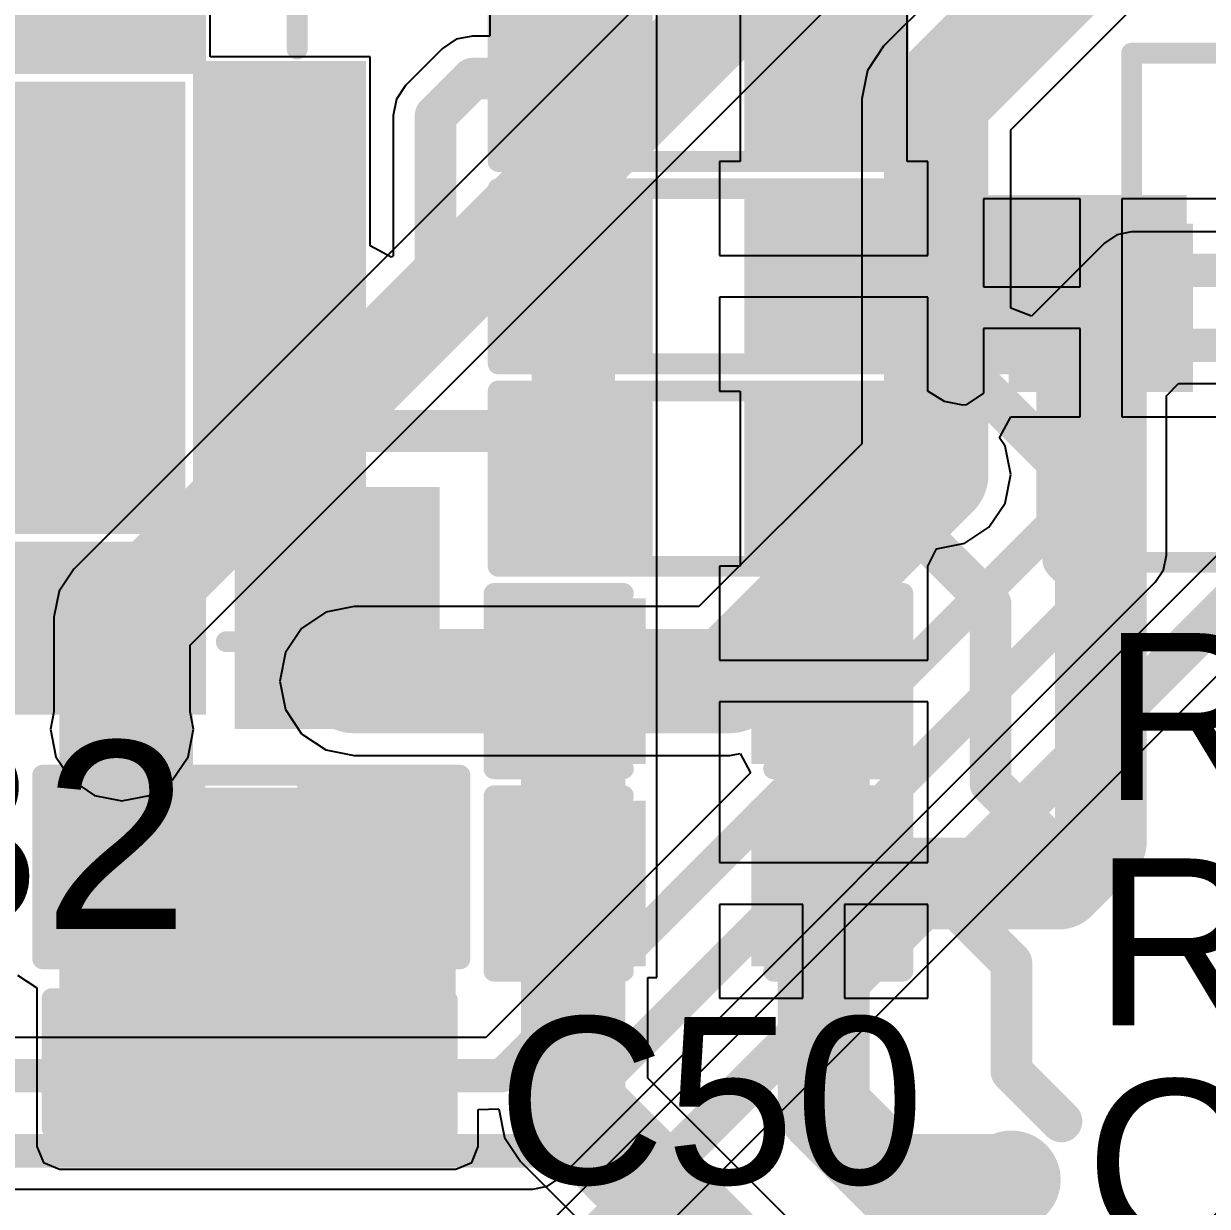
# Model space of a CAD drawing. Header units: millimetres. Extents: x -0.27 to 4.7, y -0.39 to 2.83.
# Drawn here: x 3.9513 to 4.235, y 1.1386 to 1.422 of the extents above; entities that cross this region are included whole.
import ezdxf

# ---------------------------------------------------------------- set-up
doc = ezdxf.new("R2010")
doc.units = ezdxf.units.MM
doc.header["$MEASUREMENT"] = 0
for name, color, linetype in [('BottomLayer', 5, 'Continuous'), ('BottomSolder', 6, 'Continuous'), ('TopLayer', 1, 'Continuous'), ('TopOverlay', 2, 'Continuous'), ('TopPaste', 8, 'Continuous'), ('TopSolder', 216, 'Continuous'), ('ViaHoleLayer', 16, 'Continuous')]:
    doc.layers.add(name, color=color, linetype=linetype)
doc.styles.add('Arial', font='arial.ttf', dxfattribs={"height": 0.2})

# ---------------------------------------------------------------- blocks, each defined once
blk = doc.blocks.new('24_QFN__4_4__44')
at = {"layer": 'TopLayer'}
for points in [[(-0.05512, 0.06004), (-0.05512, 0.0935), (-0.04331, 0.0935), (-0.04331, 0.06004)], [(-0.03543, 0.06004), (-0.03543, 0.0935), (-0.02362, 0.0935), (-0.02362, 0.06004)], [(-0.01575, 0.06004), (-0.01575, 0.0935), (-0.00394, 0.0935), (-0.00394, 0.06004)], [(0.00394, 0.06004), (0.00394, 0.0935), (0.01575, 0.0935), (0.01575, 0.06004)], [(0.02362, 0.06004), (0.02362, 0.0935), (0.03543, 0.0935), (0.03543, 0.06004)], [(0.04331, 0.06004), (0.04331, 0.0935), (0.05512, 0.0935), (0.05512, 0.06004)], [(-0.0935, 0.05512), (-0.06004, 0.05512), (-0.06004, 0.04331), (-0.0935, 0.04331)], [(0.06004, 0.05512), (0.0935, 0.05512), (0.0935, 0.04331), (0.06004, 0.04331)], [(-0.0502, -0.0502), (-0.0502, 0.0502), (0.0502, 0.0502), (0.0502, -0.0502)], [(-0.0935, 0.03543), (-0.06004, 0.03543), (-0.06004, 0.02362), (-0.0935, 0.02362)], [(0.06004, 0.03543), (0.0935, 0.03543), (0.0935, 0.02362), (0.06004, 0.02362)], [(-0.0935, 0.01575), (-0.06004, 0.01575), (-0.06004, 0.00394), (-0.0935, 0.00394)], [(0.06004, 0.01575), (0.0935, 0.01575), (0.0935, 0.00394), (0.06004, 0.00394)], [(-0.0935, -0.00394), (-0.06004, -0.00394), (-0.06004, -0.01575), (-0.0935, -0.01575)], [(0.06004, -0.00394), (0.0935, -0.00394), (0.0935, -0.01575), (0.06004, -0.01575)], [(-0.0935, -0.02362), (-0.06004, -0.02362), (-0.06004, -0.03543), (-0.0935, -0.03543)], [(0.06004, -0.02362), (0.0935, -0.02362), (0.0935, -0.03543), (0.06004, -0.03543)], [(-0.0935, -0.04331), (-0.06004, -0.04331), (-0.06004, -0.05512), (-0.0935, -0.05512)], [(0.06004, -0.04331), (0.0935, -0.04331), (0.0935, -0.05512), (0.06004, -0.05512)], [(-0.04331, -0.06004), (-0.04331, -0.0935), (-0.05512, -0.0935), (-0.05512, -0.06004)], [(-0.02362, -0.06004), (-0.02362, -0.0935), (-0.03543, -0.0935), (-0.03543, -0.06004)], [(-0.00394, -0.06004), (-0.00394, -0.0935), (-0.01575, -0.0935), (-0.01575, -0.06004)], [(0.01575, -0.06004), (0.01575, -0.0935), (0.00394, -0.0935), (0.00394, -0.06004)], [(0.03543, -0.06004), (0.03543, -0.0935), (0.02362, -0.0935), (0.02362, -0.06004)], [(0.05512, -0.06004), (0.05512, -0.0935), (0.04331, -0.0935), (0.04331, -0.06004)]]:
    blk.add_hatch(color=1, dxfattribs=at).paths.add_polyline_path(points)
at = {"layer": 'TopPaste'}
for points in [[(-0.05512, 0.06004), (-0.05512, 0.0935), (-0.04331, 0.0935), (-0.04331, 0.06004)], [(-0.03543, 0.06004), (-0.03543, 0.0935), (-0.02362, 0.0935), (-0.02362, 0.06004)], [(-0.01575, 0.06004), (-0.01575, 0.0935), (-0.00394, 0.0935), (-0.00394, 0.06004)], [(0.00394, 0.06004), (0.00394, 0.0935), (0.01575, 0.0935), (0.01575, 0.06004)], [(0.02362, 0.06004), (0.02362, 0.0935), (0.03543, 0.0935), (0.03543, 0.06004)], [(0.04331, 0.06004), (0.04331, 0.0935), (0.05512, 0.0935), (0.05512, 0.06004)], [(-0.0935, 0.05512), (-0.06004, 0.05512), (-0.06004, 0.04331), (-0.0935, 0.04331)], [(0.06004, 0.05512), (0.0935, 0.05512), (0.0935, 0.04331), (0.06004, 0.04331)], [(-0.0502, -0.0502), (-0.0502, 0.0502), (0.0502, 0.0502), (0.0502, -0.0502)], [(-0.0935, 0.03543), (-0.06004, 0.03543), (-0.06004, 0.02362), (-0.0935, 0.02362)], [(0.06004, 0.03543), (0.0935, 0.03543), (0.0935, 0.02362), (0.06004, 0.02362)], [(-0.0935, 0.01575), (-0.06004, 0.01575), (-0.06004, 0.00394), (-0.0935, 0.00394)], [(0.06004, 0.01575), (0.0935, 0.01575), (0.0935, 0.00394), (0.06004, 0.00394)], [(-0.0935, -0.00394), (-0.06004, -0.00394), (-0.06004, -0.01575), (-0.0935, -0.01575)], [(0.06004, -0.00394), (0.0935, -0.00394), (0.0935, -0.01575), (0.06004, -0.01575)], [(-0.0935, -0.02362), (-0.06004, -0.02362), (-0.06004, -0.03543), (-0.0935, -0.03543)], [(0.06004, -0.02362), (0.0935, -0.02362), (0.0935, -0.03543), (0.06004, -0.03543)], [(-0.0935, -0.04331), (-0.06004, -0.04331), (-0.06004, -0.05512), (-0.0935, -0.05512)], [(0.06004, -0.04331), (0.0935, -0.04331), (0.0935, -0.05512), (0.06004, -0.05512)], [(-0.04331, -0.06004), (-0.04331, -0.0935), (-0.05512, -0.0935), (-0.05512, -0.06004)], [(-0.02362, -0.06004), (-0.02362, -0.0935), (-0.03543, -0.0935), (-0.03543, -0.06004)], [(-0.00394, -0.06004), (-0.00394, -0.0935), (-0.01575, -0.0935), (-0.01575, -0.06004)], [(0.01575, -0.06004), (0.01575, -0.0935), (0.00394, -0.0935), (0.00394, -0.06004)], [(0.03543, -0.06004), (0.03543, -0.0935), (0.02362, -0.0935), (0.02362, -0.06004)], [(0.05512, -0.06004), (0.05512, -0.0935), (0.04331, -0.0935), (0.04331, -0.06004)]]:
    blk.add_hatch(color=8, dxfattribs=at).paths.add_polyline_path(points)
at = {"layer": 'TopSolder'}
for points in [[(-0.05912, 0.05604), (-0.05912, 0.0975), (-0.03931, 0.0975), (-0.03931, 0.05604)], [(-0.03943, 0.05604), (-0.03943, 0.0975), (-0.01962, 0.0975), (-0.01962, 0.05604)], [(-0.01975, 0.05604), (-0.01975, 0.0975), (0.00006, 0.0975), (0.00006, 0.05604)], [(-0.00006, 0.05604), (-0.00006, 0.0975), (0.01975, 0.0975), (0.01975, 0.05604)], [(0.01962, 0.05604), (0.01962, 0.0975), (0.03943, 0.0975), (0.03943, 0.05604)], [(0.03931, 0.05604), (0.03931, 0.0975), (0.05912, 0.0975), (0.05912, 0.05604)], [(-0.0975, 0.05912), (-0.05604, 0.05912), (-0.05604, 0.03931), (-0.0975, 0.03931)], [(0.05604, 0.05912), (0.0975, 0.05912), (0.0975, 0.03931), (0.05604, 0.03931)], [(-0.0542, -0.0542), (-0.0542, 0.0542), (0.0542, 0.0542), (0.0542, -0.0542)], [(-0.0975, 0.03943), (-0.05604, 0.03943), (-0.05604, 0.01962), (-0.0975, 0.01962)], [(0.05604, 0.03943), (0.0975, 0.03943), (0.0975, 0.01962), (0.05604, 0.01962)], [(-0.0975, 0.01975), (-0.05604, 0.01975), (-0.05604, -0.00006), (-0.0975, -0.00006)], [(0.05604, 0.01975), (0.0975, 0.01975), (0.0975, -0.00006), (0.05604, -0.00006)], [(-0.0975, 0.00006), (-0.05604, 0.00006), (-0.05604, -0.01975), (-0.0975, -0.01975)], [(0.05604, 0.00006), (0.0975, 0.00006), (0.0975, -0.01975), (0.05604, -0.01975)], [(-0.0975, -0.01962), (-0.05604, -0.01962), (-0.05604, -0.03943), (-0.0975, -0.03943)], [(0.05604, -0.01962), (0.0975, -0.01962), (0.0975, -0.03943), (0.05604, -0.03943)], [(-0.0975, -0.03931), (-0.05604, -0.03931), (-0.05604, -0.05912), (-0.0975, -0.05912)], [(0.05604, -0.03931), (0.0975, -0.03931), (0.0975, -0.05912), (0.05604, -0.05912)], [(-0.03931, -0.05604), (-0.03931, -0.0975), (-0.05912, -0.0975), (-0.05912, -0.05604)], [(-0.01962, -0.05604), (-0.01962, -0.0975), (-0.03943, -0.0975), (-0.03943, -0.05604)], [(0.00006, -0.05604), (0.00006, -0.0975), (-0.01975, -0.0975), (-0.01975, -0.05604)], [(0.01975, -0.05604), (0.01975, -0.0975), (-0.00006, -0.0975), (-0.00006, -0.05604)], [(0.03943, -0.05604), (0.03943, -0.0975), (0.01962, -0.0975), (0.01962, -0.05604)], [(0.05912, -0.05604), (0.05912, -0.0975), (0.03931, -0.0975), (0.03931, -0.05604)]]:
    blk.add_hatch(color=216, dxfattribs=at).paths.add_polyline_path(points)
at = {"layer": 'TopOverlay', "const_width": 0.005}
for points in [[(-0.08, 0.081), (-0.08, 0.064)], [(-0.08, 0.081), (-0.062, 0.081)], [(0.062, 0.081), (0.08, 0.081)], [(0.08, 0.081), (0.08, 0.064)], [(-0.105, 0.054), (-0.1, 0.049)], [(-0.105, 0.054), (-0.105, 0.044)], [(-0.1, 0.049), (-0.105, 0.044)], [(-0.08, -0.064), (-0.08, -0.081)], [(0.08, -0.064), (0.08, -0.081)], [(-0.08, -0.081), (-0.062, -0.081)], [(0.062, -0.081), (0.08, -0.081)]]:
    blk.add_lwpolyline(points, dxfattribs=at)
at = {"layer": 'TopOverlay', "const_width": 0.0025}
for points in [[(-0.08125, 0.081, 1), (-0.07875, 0.081, 1)], [(-0.08125, 0.081, 1), (-0.07875, 0.081, 1)], [(-0.06325, 0.081, 1), (-0.06075, 0.081, 1)], [(0.06075, 0.081, 1), (0.06325, 0.081, 1)], [(0.07875, 0.081, 1), (0.08125, 0.081, 1)], [(0.07875, 0.081, 1), (0.08125, 0.081, 1)], [(-0.08125, 0.064, 1), (-0.07875, 0.064, 1)], [(0.07875, 0.064, 1), (0.08125, 0.064, 1)], [(-0.10625, 0.054, 1), (-0.10375, 0.054, 1)], [(-0.10625, 0.054, 1), (-0.10375, 0.054, 1)], [(-0.10125, 0.049, 1), (-0.09875, 0.049, 1)], [(-0.10125, 0.049, 1), (-0.09875, 0.049, 1)], [(-0.10625, 0.044, 1), (-0.10375, 0.044, 1)], [(-0.10625, 0.044, 1), (-0.10375, 0.044, 1)], [(-0.08125, -0.064, 1), (-0.07875, -0.064, 1)], [(0.07875, -0.064, 1), (0.08125, -0.064, 1)], [(-0.08125, -0.081, 1), (-0.07875, -0.081, 1)], [(-0.08125, -0.081, 1), (-0.07875, -0.081, 1)], [(-0.06325, -0.081, 1), (-0.06075, -0.081, 1)], [(0.06075, -0.081, 1), (0.06325, -0.081, 1)], [(0.07875, -0.081, 1), (0.08125, -0.081, 1)], [(0.07875, -0.081, 1), (0.08125, -0.081, 1)]]:
    blk.add_lwpolyline(points, format="xyb", close=True, dxfattribs=at)
blk = doc.blocks.new('S______B______57')
at = {"layer": 'TopLayer'}
for points in [[(-0.045, -0.0175), (-0.045, 0.0175), (-0.015, 0.0175), (-0.015, -0.0175)], [(0.015, -0.0175), (0.015, 0.0175), (0.045, 0.0175), (0.045, -0.0175)]]:
    blk.add_hatch(color=1, dxfattribs=at).paths.add_polyline_path(points)
at = {"layer": 'TopPaste'}
for points in [[(-0.045, -0.0175), (-0.045, 0.0175), (-0.015, 0.0175), (-0.015, -0.0175)], [(0.015, -0.0175), (0.015, 0.0175), (0.045, 0.0175), (0.045, -0.0175)]]:
    blk.add_hatch(color=8, dxfattribs=at).paths.add_polyline_path(points)
at = {"layer": 'TopSolder'}
for points in [[(-0.049, -0.0215), (-0.049, 0.0215), (-0.011, 0.0215), (-0.011, -0.0215)], [(0.011, -0.0215), (0.011, 0.0215), (0.049, 0.0215), (0.049, -0.0215)]]:
    blk.add_hatch(color=216, dxfattribs=at).paths.add_polyline_path(points)
at = {"layer": 'TopOverlay', "const_width": 0.005}
for points in [[(-0.05, -0.022), (-0.05, 0.022)], [(-0.05, 0.022), (0.05, 0.022)], [(0.05, -0.022), (0.05, 0.022)], [(-0.05, -0.022), (0.05, -0.022)]]:
    blk.add_lwpolyline(points, dxfattribs=at)
at = {"layer": 'TopOverlay', "const_width": 0.0025}
for points in [[(-0.05125, 0.022, 1), (-0.04875, 0.022, 1)], [(-0.05125, 0.022, 1), (-0.04875, 0.022, 1)], [(0.04875, 0.022, 1), (0.05125, 0.022, 1)], [(0.04875, 0.022, 1), (0.05125, 0.022, 1)], [(-0.05125, -0.022, 1), (-0.04875, -0.022, 1)], [(-0.05125, -0.022, 1), (-0.04875, -0.022, 1)], [(0.04875, -0.022, 1), (0.05125, -0.022, 1)], [(0.04875, -0.022, 1), (0.05125, -0.022, 1)]]:
    blk.add_lwpolyline(points, format="xyb", close=True, dxfattribs=at)
blk = doc.blocks.new('R___0603_63')
at = {"layer": 'TopLayer'}
for points in [[(-0.015, 0.0175), (-0.015, -0.0175), (-0.045, -0.0175), (-0.045, 0.0175)], [(0.045, 0.0175), (0.045, -0.0175), (0.015, -0.0175), (0.015, 0.0175)]]:
    blk.add_hatch(color=1, dxfattribs=at).paths.add_polyline_path(points)
at = {"layer": 'TopPaste'}
for points in [[(-0.015, 0.0175), (-0.015, -0.0175), (-0.045, -0.0175), (-0.045, 0.0175)], [(0.045, 0.0175), (0.045, -0.0175), (0.015, -0.0175), (0.015, 0.0175)]]:
    blk.add_hatch(color=8, dxfattribs=at).paths.add_polyline_path(points)
at = {"layer": 'TopSolder'}
for points in [[(-0.011, 0.0215), (-0.011, -0.0215), (-0.049, -0.0215), (-0.049, 0.0215)], [(0.049, 0.0215), (0.049, -0.0215), (0.011, -0.0215), (0.011, 0.0215)]]:
    blk.add_hatch(color=216, dxfattribs=at).paths.add_polyline_path(points)
at = {"layer": 'TopOverlay', "const_width": 0.005}
for points in [[(0.048, 0.021), (-0.048, 0.021)], [(-0.048, 0.021), (-0.048, -0.021)], [(0.048, 0.021), (0.048, -0.021)], [(0.048, -0.021), (-0.048, -0.021)]]:
    blk.add_lwpolyline(points, dxfattribs=at)
at = {"layer": 'TopOverlay', "const_width": 0.0025}
for points in [[(-0.04925, 0.021, 1), (-0.04675, 0.021, 1)], [(-0.04925, 0.021, 1), (-0.04675, 0.021, 1)], [(0.04675, 0.021, 1), (0.04925, 0.021, 1)], [(0.04675, 0.021, 1), (0.04925, 0.021, 1)], [(-0.04925, -0.021, 1), (-0.04675, -0.021, 1)], [(-0.04925, -0.021, 1), (-0.04675, -0.021, 1)], [(0.04675, -0.021, 1), (0.04925, -0.021, 1)], [(0.04675, -0.021, 1), (0.04925, -0.021, 1)]]:
    blk.add_lwpolyline(points, format="xyb", close=True, dxfattribs=at)
blk = doc.blocks.new('R___0603_64')
at = {"layer": 'TopLayer'}
for points in [[(-0.015, 0.0175), (-0.015, -0.0175), (-0.045, -0.0175), (-0.045, 0.0175)], [(0.045, 0.0175), (0.045, -0.0175), (0.015, -0.0175), (0.015, 0.0175)]]:
    blk.add_hatch(color=1, dxfattribs=at).paths.add_polyline_path(points)
at = {"layer": 'TopPaste'}
for points in [[(-0.015, 0.0175), (-0.015, -0.0175), (-0.045, -0.0175), (-0.045, 0.0175)], [(0.045, 0.0175), (0.045, -0.0175), (0.015, -0.0175), (0.015, 0.0175)]]:
    blk.add_hatch(color=8, dxfattribs=at).paths.add_polyline_path(points)
at = {"layer": 'TopSolder'}
for points in [[(-0.011, 0.0215), (-0.011, -0.0215), (-0.049, -0.0215), (-0.049, 0.0215)], [(0.049, 0.0215), (0.049, -0.0215), (0.011, -0.0215), (0.011, 0.0215)]]:
    blk.add_hatch(color=216, dxfattribs=at).paths.add_polyline_path(points)
at = {"layer": 'TopOverlay', "const_width": 0.005}
for points in [[(-0.048, 0.021), (0.048, 0.021)], [(-0.048, -0.021), (-0.048, 0.021)], [(0.048, -0.021), (0.048, 0.021)], [(-0.048, -0.021), (0.048, -0.021)]]:
    blk.add_lwpolyline(points, dxfattribs=at)
at = {"layer": 'TopOverlay', "const_width": 0.0025}
for points in [[(-0.04925, 0.021, 1), (-0.04675, 0.021, 1)], [(-0.04925, 0.021, 1), (-0.04675, 0.021, 1)], [(0.04675, 0.021, 1), (0.04925, 0.021, 1)], [(0.04675, 0.021, 1), (0.04925, 0.021, 1)], [(-0.04925, -0.021, 1), (-0.04675, -0.021, 1)], [(-0.04925, -0.021, 1), (-0.04675, -0.021, 1)], [(0.04675, -0.021, 1), (0.04925, -0.021, 1)], [(0.04675, -0.021, 1), (0.04925, -0.021, 1)]]:
    blk.add_lwpolyline(points, format="xyb", close=True, dxfattribs=at)
blk = doc.blocks.new('R___0603_65')
at = {"layer": 'TopLayer'}
for points in [[(-0.015, 0.0175), (-0.015, -0.0175), (-0.045, -0.0175), (-0.045, 0.0175)], [(0.045, 0.0175), (0.045, -0.0175), (0.015, -0.0175), (0.015, 0.0175)]]:
    blk.add_hatch(color=1, dxfattribs=at).paths.add_polyline_path(points)
at = {"layer": 'TopPaste'}
for points in [[(-0.015, 0.0175), (-0.015, -0.0175), (-0.045, -0.0175), (-0.045, 0.0175)], [(0.045, 0.0175), (0.045, -0.0175), (0.015, -0.0175), (0.015, 0.0175)]]:
    blk.add_hatch(color=8, dxfattribs=at).paths.add_polyline_path(points)
at = {"layer": 'TopSolder'}
for points in [[(-0.011, 0.0215), (-0.011, -0.0215), (-0.049, -0.0215), (-0.049, 0.0215)], [(0.049, 0.0215), (0.049, -0.0215), (0.011, -0.0215), (0.011, 0.0215)]]:
    blk.add_hatch(color=216, dxfattribs=at).paths.add_polyline_path(points)
at = {"layer": 'TopOverlay', "const_width": 0.005}
for points in [[(-0.048, 0.021), (0.048, 0.021)], [(-0.048, -0.021), (-0.048, 0.021)], [(0.048, -0.021), (0.048, 0.021)], [(-0.048, -0.021), (0.048, -0.021)]]:
    blk.add_lwpolyline(points, dxfattribs=at)
at = {"layer": 'TopOverlay', "const_width": 0.0025}
for points in [[(-0.04925, 0.021, 1), (-0.04675, 0.021, 1)], [(-0.04925, 0.021, 1), (-0.04675, 0.021, 1)], [(0.04675, 0.021, 1), (0.04925, 0.021, 1)], [(0.04675, 0.021, 1), (0.04925, 0.021, 1)], [(-0.04925, -0.021, 1), (-0.04675, -0.021, 1)], [(-0.04925, -0.021, 1), (-0.04675, -0.021, 1)], [(0.04675, -0.021, 1), (0.04925, -0.021, 1)], [(0.04675, -0.021, 1), (0.04925, -0.021, 1)]]:
    blk.add_lwpolyline(points, format="xyb", close=True, dxfattribs=at)
blk = doc.blocks.new('S___23_161')
at = {"layer": 'TopLayer'}
for points in [[(-0.01614, 0.05748), (0.01614, 0.05748), (0.01614, 0.02126), (-0.01614, 0.02126)], [(-0.05354, -0.02126), (-0.02126, -0.02126), (-0.02126, -0.05748), (-0.05354, -0.05748)], [(0.02126, -0.02126), (0.05354, -0.02126), (0.05354, -0.05748), (0.02126, -0.05748)]]:
    blk.add_hatch(color=1, dxfattribs=at).paths.add_polyline_path(points)
at = {"layer": 'TopPaste'}
for points in [[(-0.01614, 0.05748), (0.01614, 0.05748), (0.01614, 0.02126), (-0.01614, 0.02126)], [(-0.05354, -0.02126), (-0.02126, -0.02126), (-0.02126, -0.05748), (-0.05354, -0.05748)], [(0.02126, -0.02126), (0.05354, -0.02126), (0.05354, -0.05748), (0.02126, -0.05748)]]:
    blk.add_hatch(color=8, dxfattribs=at).paths.add_polyline_path(points)
at = {"layer": 'TopSolder'}
for points in [[(-0.02014, 0.06148), (0.02014, 0.06148), (0.02014, 0.01726), (-0.02014, 0.01726)], [(-0.05754, -0.01726), (-0.01726, -0.01726), (-0.01726, -0.06148), (-0.05754, -0.06148)], [(0.01726, -0.01726), (0.05754, -0.01726), (0.05754, -0.06148), (0.01726, -0.06148)]]:
    blk.add_hatch(color=216, dxfattribs=at).paths.add_polyline_path(points)
at = {"layer": 'TopOverlay', "const_width": 0.005}
for points in [[(-0.061, 0.032), (-0.022, 0.032)], [(-0.061, 0.032), (-0.061, -0.023)], [(0.022, 0.032), (0.061, 0.032)], [(0.061, 0.032), (0.061, -0.023)], [(-0.013, -0.031), (0.013, -0.031)], [(-0.066, -0.041), (-0.066, -0.051)], [(-0.066, -0.041), (-0.061, -0.046)], [(-0.061, -0.046), (-0.066, -0.051)]]:
    blk.add_lwpolyline(points, dxfattribs=at)
at = {"layer": 'TopOverlay', "const_width": 0.0025}
for points in [[(-0.06225, 0.032, 1), (-0.05975, 0.032, 1)], [(-0.06225, 0.032, 1), (-0.05975, 0.032, 1)], [(-0.02325, 0.032, 1), (-0.02075, 0.032, 1)], [(0.02075, 0.032, 1), (0.02325, 0.032, 1)], [(0.05975, 0.032, 1), (0.06225, 0.032, 1)], [(0.05975, 0.032, 1), (0.06225, 0.032, 1)], [(-0.06225, -0.023, 1), (-0.05975, -0.023, 1)], [(0.05975, -0.023, 1), (0.06225, -0.023, 1)], [(-0.01425, -0.031, 1), (-0.01175, -0.031, 1)], [(0.01175, -0.031, 1), (0.01425, -0.031, 1)], [(-0.06725, -0.041, 1), (-0.06475, -0.041, 1)], [(-0.06725, -0.041, 1), (-0.06475, -0.041, 1)], [(-0.06225, -0.046, 1), (-0.05975, -0.046, 1)], [(-0.06225, -0.046, 1), (-0.05975, -0.046, 1)], [(-0.06725, -0.051, 1), (-0.06475, -0.051, 1)], [(-0.06725, -0.051, 1), (-0.06475, -0.051, 1)]]:
    blk.add_lwpolyline(points, format="xyb", close=True, dxfattribs=at)
blk = doc.blocks.new('C___0603_166')
at = {"layer": 'TopLayer'}
for points in [[(-0.015, 0.0175), (-0.015, -0.0175), (-0.045, -0.0175), (-0.045, 0.0175)], [(0.045, 0.0175), (0.045, -0.0175), (0.015, -0.0175), (0.015, 0.0175)]]:
    blk.add_hatch(color=1, dxfattribs=at).paths.add_polyline_path(points)
at = {"layer": 'TopPaste'}
for points in [[(-0.015, 0.0175), (-0.015, -0.0175), (-0.045, -0.0175), (-0.045, 0.0175)], [(0.045, 0.0175), (0.045, -0.0175), (0.015, -0.0175), (0.015, 0.0175)]]:
    blk.add_hatch(color=8, dxfattribs=at).paths.add_polyline_path(points)
at = {"layer": 'TopSolder'}
for points in [[(-0.01264, 0.01986), (-0.01264, -0.01986), (-0.04736, -0.01986), (-0.04736, 0.01986)], [(0.04736, 0.01986), (0.04736, -0.01986), (0.01264, -0.01986), (0.01264, 0.01986)]]:
    blk.add_hatch(color=216, dxfattribs=at).paths.add_polyline_path(points)
at = {"layer": 'TopOverlay', "const_width": 0.005}
for points in [[(-0.049, -0.021), (-0.049, 0.021)], [(-0.018, 0.021), (-0.049, 0.021)], [(0.049, 0.021), (0.018, 0.021)], [(0.049, -0.021), (0.049, 0.021)], [(-0.018, -0.021), (-0.049, -0.021)], [(0.049, -0.021), (0.018, -0.021)]]:
    blk.add_lwpolyline(points, dxfattribs=at)
at = {"layer": 'TopOverlay', "const_width": 0.0025}
for points in [[(-0.05025, 0.021, 1), (-0.04775, 0.021, 1)], [(-0.05025, 0.021, 1), (-0.04775, 0.021, 1)], [(-0.01925, 0.021, 1), (-0.01675, 0.021, 1)], [(0.01675, 0.021, 1), (0.01925, 0.021, 1)], [(0.04775, 0.021, 1), (0.05025, 0.021, 1)], [(0.04775, 0.021, 1), (0.05025, 0.021, 1)], [(-0.05025, -0.021, 1), (-0.04775, -0.021, 1)], [(-0.05025, -0.021, 1), (-0.04775, -0.021, 1)], [(-0.01925, -0.021, 1), (-0.01675, -0.021, 1)], [(0.01675, -0.021, 1), (0.01925, -0.021, 1)], [(0.04775, -0.021, 1), (0.05025, -0.021, 1)], [(0.04775, -0.021, 1), (0.05025, -0.021, 1)]]:
    blk.add_lwpolyline(points, format="xyb", close=True, dxfattribs=at)
blk = doc.blocks.new('C___0603_167')
at = {"layer": 'TopLayer'}
for points in [[(-0.015, 0.0175), (-0.015, -0.0175), (-0.045, -0.0175), (-0.045, 0.0175)], [(0.045, 0.0175), (0.045, -0.0175), (0.015, -0.0175), (0.015, 0.0175)]]:
    blk.add_hatch(color=1, dxfattribs=at).paths.add_polyline_path(points)
at = {"layer": 'TopPaste'}
for points in [[(-0.015, 0.0175), (-0.015, -0.0175), (-0.045, -0.0175), (-0.045, 0.0175)], [(0.045, 0.0175), (0.045, -0.0175), (0.015, -0.0175), (0.015, 0.0175)]]:
    blk.add_hatch(color=8, dxfattribs=at).paths.add_polyline_path(points)
at = {"layer": 'TopSolder'}
for points in [[(-0.01264, 0.01986), (-0.01264, -0.01986), (-0.04736, -0.01986), (-0.04736, 0.01986)], [(0.04736, 0.01986), (0.04736, -0.01986), (0.01264, -0.01986), (0.01264, 0.01986)]]:
    blk.add_hatch(color=216, dxfattribs=at).paths.add_polyline_path(points)
at = {"layer": 'TopOverlay', "const_width": 0.005}
for points in [[(-0.049, -0.021), (-0.049, 0.021)], [(-0.018, 0.021), (-0.049, 0.021)], [(0.049, 0.021), (0.018, 0.021)], [(0.049, -0.021), (0.049, 0.021)], [(-0.018, -0.021), (-0.049, -0.021)], [(0.049, -0.021), (0.018, -0.021)]]:
    blk.add_lwpolyline(points, dxfattribs=at)
at = {"layer": 'TopOverlay', "const_width": 0.0025}
for points in [[(-0.05025, 0.021, 1), (-0.04775, 0.021, 1)], [(-0.05025, 0.021, 1), (-0.04775, 0.021, 1)], [(-0.01925, 0.021, 1), (-0.01675, 0.021, 1)], [(0.01675, 0.021, 1), (0.01925, 0.021, 1)], [(0.04775, 0.021, 1), (0.05025, 0.021, 1)], [(0.04775, 0.021, 1), (0.05025, 0.021, 1)], [(-0.05025, -0.021, 1), (-0.04775, -0.021, 1)], [(-0.05025, -0.021, 1), (-0.04775, -0.021, 1)], [(-0.01925, -0.021, 1), (-0.01675, -0.021, 1)], [(0.01675, -0.021, 1), (0.01925, -0.021, 1)], [(0.04775, -0.021, 1), (0.05025, -0.021, 1)], [(0.04775, -0.021, 1), (0.05025, -0.021, 1)]]:
    blk.add_lwpolyline(points, format="xyb", close=True, dxfattribs=at)
blk = doc.blocks.new('C___0603_168')
at = {"layer": 'TopLayer'}
for points in [[(-0.015, 0.0175), (-0.015, -0.0175), (-0.045, -0.0175), (-0.045, 0.0175)], [(0.045, 0.0175), (0.045, -0.0175), (0.015, -0.0175), (0.015, 0.0175)]]:
    blk.add_hatch(color=1, dxfattribs=at).paths.add_polyline_path(points)
at = {"layer": 'TopPaste'}
for points in [[(-0.015, 0.0175), (-0.015, -0.0175), (-0.045, -0.0175), (-0.045, 0.0175)], [(0.045, 0.0175), (0.045, -0.0175), (0.015, -0.0175), (0.015, 0.0175)]]:
    blk.add_hatch(color=8, dxfattribs=at).paths.add_polyline_path(points)
at = {"layer": 'TopSolder'}
for points in [[(-0.01264, 0.01986), (-0.01264, -0.01986), (-0.04736, -0.01986), (-0.04736, 0.01986)], [(0.04736, 0.01986), (0.04736, -0.01986), (0.01264, -0.01986), (0.01264, 0.01986)]]:
    blk.add_hatch(color=216, dxfattribs=at).paths.add_polyline_path(points)
at = {"layer": 'TopOverlay', "const_width": 0.005}
for points in [[(-0.049, -0.021), (-0.049, 0.021)], [(-0.049, 0.021), (-0.018, 0.021)], [(0.018, 0.021), (0.049, 0.021)], [(0.049, -0.021), (0.049, 0.021)], [(-0.049, -0.021), (-0.018, -0.021)], [(0.018, -0.021), (0.049, -0.021)]]:
    blk.add_lwpolyline(points, dxfattribs=at)
at = {"layer": 'TopOverlay', "const_width": 0.0025}
for points in [[(-0.05025, 0.021, 1), (-0.04775, 0.021, 1)], [(-0.05025, 0.021, 1), (-0.04775, 0.021, 1)], [(-0.01925, 0.021, 1), (-0.01675, 0.021, 1)], [(0.01675, 0.021, 1), (0.01925, 0.021, 1)], [(0.04775, 0.021, 1), (0.05025, 0.021, 1)], [(0.04775, 0.021, 1), (0.05025, 0.021, 1)], [(-0.05025, -0.021, 1), (-0.04775, -0.021, 1)], [(-0.05025, -0.021, 1), (-0.04775, -0.021, 1)], [(-0.01925, -0.021, 1), (-0.01675, -0.021, 1)], [(0.01675, -0.021, 1), (0.01925, -0.021, 1)], [(0.04775, -0.021, 1), (0.05025, -0.021, 1)], [(0.04775, -0.021, 1), (0.05025, -0.021, 1)]]:
    blk.add_lwpolyline(points, format="xyb", close=True, dxfattribs=at)
blk = doc.blocks.new('C___0603_169')
at = {"layer": 'TopLayer'}
for points in [[(-0.015, 0.0175), (-0.015, -0.0175), (-0.045, -0.0175), (-0.045, 0.0175)], [(0.045, 0.0175), (0.045, -0.0175), (0.015, -0.0175), (0.015, 0.0175)]]:
    blk.add_hatch(color=1, dxfattribs=at).paths.add_polyline_path(points)
at = {"layer": 'TopPaste'}
for points in [[(-0.015, 0.0175), (-0.015, -0.0175), (-0.045, -0.0175), (-0.045, 0.0175)], [(0.045, 0.0175), (0.045, -0.0175), (0.015, -0.0175), (0.015, 0.0175)]]:
    blk.add_hatch(color=8, dxfattribs=at).paths.add_polyline_path(points)
at = {"layer": 'TopSolder'}
for points in [[(-0.01264, 0.01986), (-0.01264, -0.01986), (-0.04736, -0.01986), (-0.04736, 0.01986)], [(0.04736, 0.01986), (0.04736, -0.01986), (0.01264, -0.01986), (0.01264, 0.01986)]]:
    blk.add_hatch(color=216, dxfattribs=at).paths.add_polyline_path(points)
at = {"layer": 'TopOverlay', "const_width": 0.005}
for points in [[(-0.049, -0.021), (-0.049, 0.021)], [(-0.049, 0.021), (-0.018, 0.021)], [(0.018, 0.021), (0.049, 0.021)], [(0.049, -0.021), (0.049, 0.021)], [(-0.049, -0.021), (-0.018, -0.021)], [(0.018, -0.021), (0.049, -0.021)]]:
    blk.add_lwpolyline(points, dxfattribs=at)
at = {"layer": 'TopOverlay', "const_width": 0.0025}
for points in [[(-0.05025, 0.021, 1), (-0.04775, 0.021, 1)], [(-0.05025, 0.021, 1), (-0.04775, 0.021, 1)], [(-0.01925, 0.021, 1), (-0.01675, 0.021, 1)], [(0.01675, 0.021, 1), (0.01925, 0.021, 1)], [(0.04775, 0.021, 1), (0.05025, 0.021, 1)], [(0.04775, 0.021, 1), (0.05025, 0.021, 1)], [(-0.05025, -0.021, 1), (-0.04775, -0.021, 1)], [(-0.05025, -0.021, 1), (-0.04775, -0.021, 1)], [(-0.01925, -0.021, 1), (-0.01675, -0.021, 1)], [(0.01675, -0.021, 1), (0.01925, -0.021, 1)], [(0.04775, -0.021, 1), (0.05025, -0.021, 1)], [(0.04775, -0.021, 1), (0.05025, -0.021, 1)]]:
    blk.add_lwpolyline(points, format="xyb", close=True, dxfattribs=at)

msp = doc.modelspace()

# ---------------------------------------------------------------- hatches: boundary and pattern name
at = {"layer": 'BottomLayer'}
h = msp.add_hatch(color=5, dxfattribs=at)
edge = h.paths.add_edge_path()
edge.add_arc((4.17, 1.314), 0.01181, 0, 360)
h = msp.add_hatch(color=5, dxfattribs=at)
edge = h.paths.add_edge_path()
edge.add_arc((4.0305, 1.2645), 0.01181, 0, 360)
h = msp.add_hatch(color=5, dxfattribs=at)
edge = h.paths.add_edge_path()
edge.add_arc((3.97482, 1.25295), 0.01181, 0, 360)
h = msp.add_hatch(color=5, dxfattribs=at)
edge = h.paths.add_edge_path()
edge.add_arc((4.188, 1.145), 0.01181, 0, 360)
at = {"layer": 'BottomSolder'}
h = msp.add_hatch(color=6, dxfattribs=at)
edge = h.paths.add_edge_path()
edge.add_arc((4.17, 1.314), 0.00591, 0, 360)
h = msp.add_hatch(color=6, dxfattribs=at)
edge = h.paths.add_edge_path()
edge.add_arc((4.0305, 1.2645), 0.00591, 0, 360)
h = msp.add_hatch(color=6, dxfattribs=at)
edge = h.paths.add_edge_path()
edge.add_arc((3.97482, 1.25295), 0.00591, 0, 360)
h = msp.add_hatch(color=6, dxfattribs=at)
edge = h.paths.add_edge_path()
edge.add_arc((4.188, 1.145), 0.00591, 0, 360)
at = {"layer": 'TopLayer'}
for points in [[(4.127, 1.338), (4.23, 1.338), (4.23, 1.381), (4.127, 1.381)], [(4.00182, 1.253), (4.051, 1.253), (4.051, 1.311), (4.00182, 1.311)], [(3.95982, 1.15395), (3.99182, 1.15395), (3.99182, 1.29295), (3.95982, 1.29295)], [(3.95982, 1.15295), (4.05482, 1.15295), (4.05482, 1.239), (3.95982, 1.239)], [(4.01282, 1.15295), (4.05482, 1.15295), (4.05482, 1.23795), (4.01282, 1.23795)]]:
    msp.add_hatch(color=1, dxfattribs=at).paths.add_polyline_path(points)
h = msp.add_hatch(color=1, dxfattribs=at)
edge = h.paths.add_edge_path()
edge.add_arc((4.17, 1.314), 0.01181, 0, 360)
h = msp.add_hatch(color=1, dxfattribs=at)
edge = h.paths.add_edge_path()
edge.add_arc((4.0305, 1.2645), 0.01181, 0, 360)
h = msp.add_hatch(color=1, dxfattribs=at)
edge = h.paths.add_edge_path()
edge.add_arc((3.97482, 1.25295), 0.01181, 0, 360)
h = msp.add_hatch(color=1, dxfattribs=at)
edge = h.paths.add_edge_path()
edge.add_arc((4.188, 1.145), 0.01181, 0, 360)
at = {"layer": 'TopSolder'}
h = msp.add_hatch(color=216, dxfattribs=at)
edge = h.paths.add_edge_path()
edge.add_arc((4.17, 1.314), 0.00591, 0, 360)
h = msp.add_hatch(color=216, dxfattribs=at)
edge = h.paths.add_edge_path()
edge.add_arc((4.0305, 1.2645), 0.00591, 0, 360)
h = msp.add_hatch(color=216, dxfattribs=at)
edge = h.paths.add_edge_path()
edge.add_arc((3.97482, 1.25295), 0.00591, 0, 360)
h = msp.add_hatch(color=216, dxfattribs=at)
edge = h.paths.add_edge_path()
edge.add_arc((4.188, 1.145), 0.00591, 0, 360)
at = {"layer": 'ViaHoleLayer'}
h = msp.add_hatch(color=16, dxfattribs=at)
edge = h.paths.add_edge_path()
edge.add_arc((4.17, 1.314), 0.00591, 0, 360)
h = msp.add_hatch(color=16, dxfattribs=at)
edge = h.paths.add_edge_path()
edge.add_arc((4.0305, 1.2645), 0.00591, 0, 360)
h = msp.add_hatch(color=16, dxfattribs=at)
edge = h.paths.add_edge_path()
edge.add_arc((3.97482, 1.25295), 0.00591, 0, 360)
h = msp.add_hatch(color=16, dxfattribs=at)
edge = h.paths.add_edge_path()
edge.add_arc((4.188, 1.145), 0.00591, 0, 360)

# ---------------------------------------------------------------- linework, layer by layer
at = {"layer": 'BottomLayer'}
for p, q in [((4.00199, 1.03057), (4.52238, 1.55096)), ((4.20338, 1.46262), (4.15738, 1.41662)), ((4.12569, 1.45376), (3.96329, 1.29136)), ((3.99114, 1.27307), (4.1506, 1.43253)), ((4.18784, 1.39661), (4.22339, 1.43216)), ((4.15738, 1.41662), (4.15352, 1.41083)), ((4.15352, 1.41083), (4.15216, 1.404)), ((4.15216, 1.404), (4.15216, 1.32139)), ((4.18784, 1.35383), (4.18784, 1.39661)), ((4.21331, 1.37143), (4.21033, 1.36944)), ((4.21682, 1.37212), (4.21331, 1.37143)), ((4.23725, 1.37212), (4.21682, 1.37212)), ((4.21033, 1.36944), (4.19284, 1.35195)), ((4.19284, 1.35195), (4.18784, 1.35383)), ((4.22518, 1.33287), (4.22808, 1.33577)), ((4.22808, 1.33577), (4.23725, 1.33577)), ((4.22518, 1.29467), (4.22518, 1.33287)), ((4.15216, 1.32139), (4.11311, 1.28234)), ((4.26026, 1.31768), (3.84478, 0.9022)), ((4.22448, 1.29116), (4.22518, 1.29467)), ((3.96329, 1.29136), (3.95975, 1.28607)), ((4.22249, 1.28818), (4.22448, 1.29116)), ((4.07977, 1.14546), (4.22249, 1.28818)), ((3.95975, 1.28607), (3.95851, 1.27982)), ((3.95851, 1.27982), (3.95851, 1.25711)), ((4.02367, 1.28098), (4.01788, 1.27712)), ((4.0305, 1.28234), (4.02367, 1.28098)), ((4.11311, 1.28234), (4.0305, 1.28234)), ((4.01788, 1.27712), (4.01402, 1.27133)), ((3.99114, 1.25711), (3.99114, 1.27307)), ((4.01402, 1.27133), (4.01266, 1.2645)), ((4.01266, 1.2645), (4.01402, 1.25767)), ((3.95851, 1.25711), (3.95768, 1.25295)), ((3.99196, 1.25295), (3.99114, 1.25711)), ((4.01402, 1.25767), (4.01788, 1.25188)), ((3.95768, 1.25295), (3.95899, 1.24639)), ((3.99066, 1.24639), (3.99196, 1.25295)), ((4.01788, 1.25188), (4.02367, 1.24802)), ((3.95899, 1.24639), (3.9627, 1.24083)), ((3.98694, 1.24083), (3.99066, 1.24639)), ((4.02367, 1.24802), (4.0305, 1.24666)), ((4.0305, 1.24666), (4.1205, 1.24666)), ((4.1205, 1.24666), (4.12298, 1.24715)), ((4.12298, 1.24715), (4.12544, 1.24254)), ((3.9627, 1.24083), (3.96826, 1.23711)), ((3.98138, 1.23711), (3.98694, 1.24083)), ((4.12544, 1.24254), (4.06202, 1.17912)), ((3.96826, 1.23711), (3.97482, 1.23581)), ((3.97482, 1.23581), (3.98138, 1.23711)), ((4.06202, 1.17912), (3.94616, 1.17912)), ((4.07328, 1.14277), (4.07679, 1.14347)), ((4.07679, 1.14347), (4.07977, 1.14546)), ((3.93193, 1.14277), (4.07328, 1.14277))]:
    msp.add_line(p, q, dxfattribs=at)
for points, const_width in [([(3.849, 0.892), (4.58382, 1.62682)], 0.01), ([(4.17, 1.404), (4.216, 1.45)], 0.025), ([(3.97482, 1.27982), (4.142, 1.447)], 0.022), ([(4.17, 1.314), (4.17, 1.404)], 0.025), ([(4.198, 1.34413), (4.21682, 1.36295)], 0.008), ([(4.21682, 1.36295), (4.24328, 1.36295)], 0.008), ([(4.198, 1.30213), (4.198, 1.34413)], 0.008), ([(4.216, 1.33667), (4.22428, 1.34495)], 0.008), ([(4.22428, 1.34495), (4.24328, 1.34495)], 0.008), ([(4.216, 1.29467), (4.216, 1.33667)], 0.008), ([(4.1205, 1.2645), (4.17, 1.314)], 0.025), ([(4.06582, 1.16995), (4.198, 1.30213)], 0.008), ([(4.07328, 1.15195), (4.216, 1.29467)], 0.008), ([(3.97482, 1.25295), (3.97482, 1.27982)], 0.022), ([(4.0305, 1.2645), (4.1205, 1.2645)], 0.025), ([(3.93939, 1.16995), (4.06582, 1.16995)], 0.008), ([(3.93193, 1.15195), (4.07328, 1.15195)], 0.008)]:
    msp.add_lwpolyline(points, dxfattribs=dict(at, const_width=const_width))
for points, const_width in [([(4.16375, 1.404, 1), (4.17625, 1.404, 1)], 0.0125), ([(4.16375, 1.404, 1), (4.17625, 1.404, 1)], 0.0125), ([(4.21482, 1.36295, 1), (4.21882, 1.36295, 1)], 0.004), ([(4.21482, 1.36295, 1), (4.21882, 1.36295, 1)], 0.004), ([(4.196, 1.34413, 1), (4.2, 1.34413, 1)], 0.004), ([(4.196, 1.34413, 1), (4.2, 1.34413, 1)], 0.004), ([(4.22228, 1.34495, 1), (4.22628, 1.34495, 1)], 0.004), ([(4.22228, 1.34495, 1), (4.22628, 1.34495, 1)], 0.004), ([(4.214, 1.33667, 1), (4.218, 1.33667, 1)], 0.004), ([(4.214, 1.33667, 1), (4.218, 1.33667, 1)], 0.004), ([(4.16375, 1.314, 1), (4.17625, 1.314, 1)], 0.0125), ([(4.16375, 1.314, 1), (4.17625, 1.314, 1)], 0.0125), ([(4.196, 1.30213, 1), (4.2, 1.30213, 1)], 0.004), ([(4.196, 1.30213, 1), (4.2, 1.30213, 1)], 0.004), ([(4.214, 1.29467, 1), (4.218, 1.29467, 1)], 0.004), ([(4.214, 1.29467, 1), (4.218, 1.29467, 1)], 0.004), ([(3.96932, 1.27982, 1), (3.98032, 1.27982, 1)], 0.011), ([(3.96932, 1.27982, 1), (3.98032, 1.27982, 1)], 0.011), ([(4.02425, 1.2645, 1), (4.03675, 1.2645, 1)], 0.0125), ([(4.11425, 1.2645, 1), (4.12675, 1.2645, 1)], 0.0125), ([(4.11425, 1.2645, 1), (4.12675, 1.2645, 1)], 0.0125), ([(3.96932, 1.25295, 1), (3.98032, 1.25295, 1)], 0.011), ([(4.06382, 1.16995, 1), (4.06782, 1.16995, 1)], 0.004), ([(4.06382, 1.16995, 1), (4.06782, 1.16995, 1)], 0.004), ([(4.07128, 1.15195, 1), (4.07528, 1.15195, 1)], 0.004), ([(4.07128, 1.15195, 1), (4.07528, 1.15195, 1)], 0.004)]:
    msp.add_lwpolyline(points, format="xyb", close=True, dxfattribs=dict(at, const_width=const_width))
at = {"layer": 'TopLayer'}
for p, q in [((4.063, 1.4325), (4.063, 1.41905)), ((4.103, 1.3875), (4.103, 1.4325)), ((4.123, 1.4325), (4.123, 1.389)), ((4.163, 1.389), (4.163, 1.4325)), ((3.99594, 1.41415), (3.99594, 1.42864)), ((4.05886, 1.41905), (4.05496, 1.41828)), ((4.063, 1.41905), (4.05886, 1.41905)), ((4.05165, 1.41607), (4.04279, 1.40721)), ((4.05496, 1.41828), (4.05165, 1.41607)), ((3.99602, 1.41415), (3.99594, 1.41415)), ((3.99602, 1.41407), (3.99602, 1.41415)), ((4.03433, 1.41407), (3.99602, 1.41407)), ((4.03433, 1.36878), (4.03433, 1.41407)), ((4.04279, 1.40721), (4.04058, 1.4039)), ((4.04058, 1.4039), (4.0398, 1.4)), ((4.0398, 1.4), (4.0398, 1.36642)), ((4.103, 1.384), (4.103, 1.3875)), ((4.103, 1.3875), (4.103, 1.3875)), ((4.123, 1.389), (4.118, 1.389)), ((4.118, 1.389), (4.118, 1.3665)), ((4.168, 1.389), (4.163, 1.389)), ((4.168, 1.3665), (4.168, 1.389)), ((4.103, 1.339), (4.103, 1.384)), ((4.103, 1.384), (4.103, 1.384)), ((4.20445, 1.38009), (4.18134, 1.38009)), ((4.18134, 1.38009), (4.18134, 1.35895)), ((4.20445, 1.35895), (4.20445, 1.38009)), ((4.23756, 1.38009), (4.21445, 1.38009)), ((4.21445, 1.38009), (4.21445, 1.35395)), ((4.03933, 1.3661), (4.03433, 1.36878)), ((4.0398, 1.36642), (4.03933, 1.3661)), ((4.118, 1.3665), (4.143, 1.3665)), ((4.143, 1.3665), (4.168, 1.3665)), ((4.143, 1.3565), (4.118, 1.3565)), ((4.118, 1.3565), (4.118, 1.334)), ((4.168, 1.3565), (4.143, 1.3565)), ((4.168, 1.334), (4.168, 1.3565)), ((4.18134, 1.35895), (4.20445, 1.35895)), ((4.21445, 1.35395), (4.21445, 1.32781)), ((4.20445, 1.34895), (4.18134, 1.34895)), ((4.18134, 1.34895), (4.18134, 1.33348)), ((4.20445, 1.32781), (4.20445, 1.34895)), ((4.103, 1.3355), (4.103, 1.339)), ((4.103, 1.339), (4.103, 1.339)), ((4.103, 1.2905), (4.103, 1.3355)), ((4.103, 1.3355), (4.103, 1.3355)), ((4.118, 1.334), (4.123, 1.334)), ((4.123, 1.334), (4.123, 1.292)), ((4.17195, 1.33146), (4.168, 1.334)), ((4.18134, 1.33348), (4.1772, 1.33073)), ((4.17634, 1.33058), (4.17195, 1.33146)), ((4.1772, 1.33073), (4.17634, 1.33058)), ((4.18516, 1.32281), (4.18784, 1.32781)), ((4.18784, 1.32781), (4.20445, 1.32781)), ((4.21445, 1.32781), (4.23756, 1.32781)), ((4.18648, 1.32083), (4.18516, 1.32281)), ((4.18784, 1.314), (4.18648, 1.32083)), ((4.18648, 1.30717), (4.18784, 1.314)), ((4.18262, 1.30138), (4.18648, 1.30717)), ((4.17683, 1.29752), (4.18262, 1.30138)), ((4.17002, 1.29616), (4.17683, 1.29752)), ((4.168, 1.292), (4.17002, 1.29616)), ((4.123, 1.292), (4.118, 1.292)), ((4.118, 1.292), (4.118, 1.2695)), ((4.168, 1.2695), (4.168, 1.292)), ((4.103, 1.287), (4.103, 1.2905)), ((4.103, 1.2905), (4.103, 1.2905)), ((4.103, 1.242), (4.103, 1.287)), ((4.103, 1.287), (4.103, 1.287)), ((4.118, 1.2695), (4.143, 1.2695)), ((4.143, 1.2695), (4.168, 1.2695)), ((4.143, 1.2595), (4.118, 1.2595)), ((4.118, 1.2595), (4.118, 1.237)), ((4.168, 1.2595), (4.143, 1.2595)), ((4.168, 1.237), (4.168, 1.2595)), ((4.103, 1.2385), (4.103, 1.242)), ((4.103, 1.242), (4.103, 1.242)), ((4.103, 1.1935), (4.103, 1.2385)), ((4.103, 1.2385), (4.103, 1.2385)), ((4.118, 1.237), (4.118, 1.221)), ((4.168, 1.221), (4.168, 1.237)), ((4.118, 1.221), (4.143, 1.221)), ((4.143, 1.221), (4.168, 1.221)), ((4.138, 1.211), (4.118, 1.211)), ((4.118, 1.211), (4.118, 1.1885)), ((4.138, 1.1885), (4.138, 1.211)), ((4.168, 1.211), (4.148, 1.211)), ((4.148, 1.211), (4.148, 1.1885)), ((4.168, 1.1885), (4.168, 1.211)), ((3.94977, 1.19406), (3.95441, 1.191)), ((4.10084, 1.16939), (4.10084, 1.1935)), ((4.10084, 1.1935), (4.103, 1.1935)), ((3.95441, 1.191), (3.95441, 1.15295)), ((4.118, 1.1885), (4.138, 1.1885)), ((4.148, 1.1885), (4.168, 1.1885)), ((4.15139, 1.11884), (4.10084, 1.16939)), ((4.06023, 1.16181), (4.06516, 1.162)), ((4.06023, 1.15295), (4.06023, 1.16181)), ((4.06516, 1.162), (4.06652, 1.15517)), ((4.06652, 1.15517), (4.07038, 1.14938)), ((3.95441, 1.15295), (3.956, 1.14912)), ((4.05865, 1.14912), (4.06023, 1.15295)), ((3.956, 1.14912), (3.95982, 1.14754)), ((4.05482, 1.14754), (4.05865, 1.14912)), ((4.07038, 1.14938), (4.13138, 1.08838)), ((3.95982, 1.14754), (4.05482, 1.14754))]:
    msp.add_line(p, q, dxfattribs=at)
for points, const_width in [([(4.14231, 1.41069), (4.14231, 1.44669)], 0.022), ([(4.14231, 1.41069), (4.143, 1.41)], 0.022), ([(4.05, 1.4), (4.05886, 1.40886)], 0.01), ([(4.05886, 1.40886), (4.08186, 1.40886)], 0.01), ([(4.08186, 1.40886), (4.083, 1.41)], 0.01), ([(4.05, 1.358), (4.05, 1.4)], 0.01), ([(4.083, 1.32442), (4.083, 1.3615)], 0.02), ([(4.143, 1.3615), (4.19993, 1.3615)], 0.022), ([(4.19993, 1.3615), (4.20748, 1.35395)], 0.022), ([(4.20748, 1.35395), (4.20945, 1.35395)], 0.022), ([(4.20945, 1.226), (4.20945, 1.35395)], 0.022), ([(4.03628, 1.34428), (4.05, 1.358)], 0.01), ([(4.01259, 1.34411), (4.01276, 1.34428)], 0.01), ([(4.01276, 1.34428), (4.03628, 1.34428)], 0.01), ([(4.01259, 1.32442), (4.083, 1.32442)], 0.01), ([(4.083, 1.313), (4.083, 1.32442)], 0.01), ([(4.143, 1.313), (4.144, 1.314)], 0.025), ([(4.144, 1.314), (4.17, 1.314)], 0.025), ([(4.01259, 1.28241), (4.01259, 1.30474)], 0.01), ([(4.01259, 1.28241), (4.0305, 1.2645)], 0.01), ([(4.0305, 1.2645), (4.083, 1.2645)], 0.025), ([(4.083, 1.216), (4.083, 1.2645)], 0.025), ([(4.143, 1.216), (4.143, 1.2645)], 0.022), ([(4.19945, 1.216), (4.20945, 1.226)], 0.022), ([(4.083, 1.162), (4.083, 1.216)], 0.025), ([(4.143, 1.162), (4.143, 1.216)], 0.022), ([(4.143, 1.216), (4.19945, 1.216)], 0.022), ([(4.083, 1.162), (4.144, 1.101)], 0.025), ([(4.143, 1.162), (4.16, 1.145)], 0.022), ([(4.16, 1.145), (4.188, 1.145)], 0.022)]:
    msp.add_lwpolyline(points, dxfattribs=dict(at, const_width=const_width))
for points, const_width in [([(4.13681, 1.41069, 1), (4.14781, 1.41069, 1)], 0.011), ([(4.13681, 1.41069, 1), (4.14781, 1.41069, 1)], 0.011), ([(4.1375, 1.41, 1), (4.1485, 1.41, 1)], 0.011), ([(4.05636, 1.40886, 1), (4.06136, 1.40886, 1)], 0.005), ([(4.05636, 1.40886, 1), (4.06136, 1.40886, 1)], 0.005), ([(4.07936, 1.40886, 1), (4.08436, 1.40886, 1)], 0.005), ([(4.07936, 1.40886, 1), (4.08436, 1.40886, 1)], 0.005), ([(4.0805, 1.41, 1), (4.0855, 1.41, 1)], 0.005), ([(4.0475, 1.4, 1), (4.0525, 1.4, 1)], 0.005), ([(4.0475, 1.4, 1), (4.0525, 1.4, 1)], 0.005), ([(4.078, 1.3615, 1), (4.088, 1.3615, 1)], 0.01), ([(4.1375, 1.3615, 1), (4.1485, 1.3615, 1)], 0.011), ([(4.19443, 1.3615, 1), (4.20543, 1.3615, 1)], 0.011), ([(4.19443, 1.3615, 1), (4.20543, 1.3615, 1)], 0.011), ([(4.20198, 1.35395, 1), (4.21298, 1.35395, 1)], 0.011), ([(4.20198, 1.35395, 1), (4.21298, 1.35395, 1)], 0.011), ([(4.20395, 1.35395, 1), (4.21495, 1.35395, 1)], 0.011), ([(4.20395, 1.35395, 1), (4.21495, 1.35395, 1)], 0.011), ([(4.0475, 1.358, 1), (4.0525, 1.358, 1)], 0.005), ([(4.0475, 1.358, 1), (4.0525, 1.358, 1)], 0.005), ([(4.01009, 1.34411, 1), (4.01509, 1.34411, 1)], 0.005), ([(4.01026, 1.34428, 1), (4.01526, 1.34428, 1)], 0.005), ([(4.01026, 1.34428, 1), (4.01526, 1.34428, 1)], 0.005), ([(4.03378, 1.34428, 1), (4.03878, 1.34428, 1)], 0.005), ([(4.03378, 1.34428, 1), (4.03878, 1.34428, 1)], 0.005), ([(4.078, 1.32442, 1), (4.088, 1.32442, 1)], 0.01), ([(4.01009, 1.32442, 1), (4.01509, 1.32442, 1)], 0.005), ([(4.0805, 1.32442, 1), (4.0855, 1.32442, 1)], 0.005), ([(4.0805, 1.32442, 1), (4.0855, 1.32442, 1)], 0.005), ([(4.13675, 1.313, 1), (4.14925, 1.313, 1)], 0.0125), ([(4.13775, 1.314, 1), (4.15025, 1.314, 1)], 0.0125), ([(4.13775, 1.314, 1), (4.15025, 1.314, 1)], 0.0125), ([(4.16375, 1.314, 1), (4.17625, 1.314, 1)], 0.0125), ([(4.0805, 1.313, 1), (4.0855, 1.313, 1)], 0.005), ([(4.01009, 1.30474, 1), (4.01509, 1.30474, 1)], 0.005), ([(4.01009, 1.28241, 1), (4.01509, 1.28241, 1)], 0.005), ([(4.01009, 1.28241, 1), (4.01509, 1.28241, 1)], 0.005), ([(4.02425, 1.2645, 1), (4.03675, 1.2645, 1)], 0.0125), ([(4.07675, 1.2645, 1), (4.08925, 1.2645, 1)], 0.0125), ([(4.07675, 1.2645, 1), (4.08925, 1.2645, 1)], 0.0125), ([(4.1375, 1.2645, 1), (4.1485, 1.2645, 1)], 0.011), ([(4.028, 1.2645, 1), (4.033, 1.2645, 1)], 0.005), ([(4.20395, 1.226, 1), (4.21495, 1.226, 1)], 0.011), ([(4.20395, 1.226, 1), (4.21495, 1.226, 1)], 0.011), ([(4.07675, 1.216, 1), (4.08925, 1.216, 1)], 0.0125), ([(4.07675, 1.216, 1), (4.08925, 1.216, 1)], 0.0125), ([(4.1375, 1.216, 1), (4.1485, 1.216, 1)], 0.011), ([(4.1375, 1.216, 1), (4.1485, 1.216, 1)], 0.011), ([(4.1375, 1.216, 1), (4.1485, 1.216, 1)], 0.011), ([(4.19395, 1.216, 1), (4.20495, 1.216, 1)], 0.011), ([(4.19395, 1.216, 1), (4.20495, 1.216, 1)], 0.011), ([(4.07675, 1.162, 1), (4.08925, 1.162, 1)], 0.0125), ([(4.07675, 1.162, 1), (4.08925, 1.162, 1)], 0.0125), ([(4.1375, 1.162, 1), (4.1485, 1.162, 1)], 0.011), ([(4.1375, 1.162, 1), (4.1485, 1.162, 1)], 0.011), ([(4.1545, 1.145, 1), (4.1655, 1.145, 1)], 0.011), ([(4.1545, 1.145, 1), (4.1655, 1.145, 1)], 0.011), ([(4.1825, 1.145, 1), (4.1935, 1.145, 1)], 0.011)]:
    msp.add_lwpolyline(points, format="xyb", close=True, dxfattribs=dict(at, const_width=const_width))
at = {"layer": 'TopOverlay', "const_width": 0.01}
for points in [[(4.171, 1.345), (4.20045, 1.31555)], [(4.20045, 1.29355), (4.20045, 1.31555)], [(4.167, 1.299), (4.183, 1.283)], [(4.20045, 1.29355), (4.208, 1.286)], [(4.183, 1.24), (4.183, 1.283)], [(4.183, 1.24), (4.198, 1.225)], [(4.1705, 1.2145), (4.188, 1.197)], [(4.188, 1.171), (4.188, 1.197)], [(4.188, 1.171), (4.2, 1.159)]]:
    msp.add_lwpolyline(points, dxfattribs=at)
at = {"layer": 'TopOverlay', "const_width": 0.005}
for points in [[(4.1685, 1.345, 1), (4.1735, 1.345, 1)], [(4.19795, 1.31555, 1), (4.20295, 1.31555, 1)], [(4.19795, 1.31555, 1), (4.20295, 1.31555, 1)], [(4.1645, 1.299, 1), (4.1695, 1.299, 1)], [(4.19795, 1.29355, 1), (4.20295, 1.29355, 1)], [(4.19795, 1.29355, 1), (4.20295, 1.29355, 1)], [(4.2055, 1.286, 1), (4.2105, 1.286, 1)], [(4.1805, 1.283, 1), (4.1855, 1.283, 1)], [(4.1805, 1.283, 1), (4.1855, 1.283, 1)], [(4.1805, 1.24, 1), (4.1855, 1.24, 1)], [(4.1805, 1.24, 1), (4.1855, 1.24, 1)], [(4.1955, 1.225, 1), (4.2005, 1.225, 1)], [(4.168, 1.2145, 1), (4.173, 1.2145, 1)], [(4.1855, 1.197, 1), (4.1905, 1.197, 1)], [(4.1855, 1.197, 1), (4.1905, 1.197, 1)], [(4.1855, 1.171, 1), (4.1905, 1.171, 1)], [(4.1855, 1.171, 1), (4.1905, 1.171, 1)], [(4.1975, 1.159, 1), (4.2025, 1.159, 1)]]:
    msp.add_lwpolyline(points, format="xyb", close=True, dxfattribs=at)

# ---------------------------------------------------------------- block references
for name, p, rotation in [('24_QFN__4_4__44', (3.93582, 1.35395), 90), ('R___0603_63', (4.113, 1.41), 180), ('S___23_161', (4.24882, 1.35395), 90), ('C___0603_167', (3.97905, 1.13942), 270), ('C___0603_166', (4.03182, 1.13895), 270)]:
    msp.add_blockref(name, p, dxfattribs=dict(rotation=rotation))
for name, p in [('R___0603_64', (4.113, 1.3615)), ('R___0603_65', (4.113, 1.313)), ('C___0603_169', (4.113, 1.2645)), ('S______B______57', (4.00582, 1.21995)), ('C___0603_168', (4.113, 1.216))]:
    msp.add_blockref(name, p)

# ---------------------------------------------------------------- texts
at = {"layer": 'TopOverlay', "style": 'Arial'}
for s, height, p in [('R43', 0.04, (4.20968, 1.23601)), ('SB2', 0.045, (3.87206, 1.20511)), ('R42', 0.04, (4.20768, 1.18201)), ('C50', 0.04, (4.06468, 1.14401)), ('C49', 0.04, (4.20568, 1.12901))]:
    msp.add_text(s, height=height, dxfattribs=at).set_placement(p)

doc.saveas('drawing.dxf')
